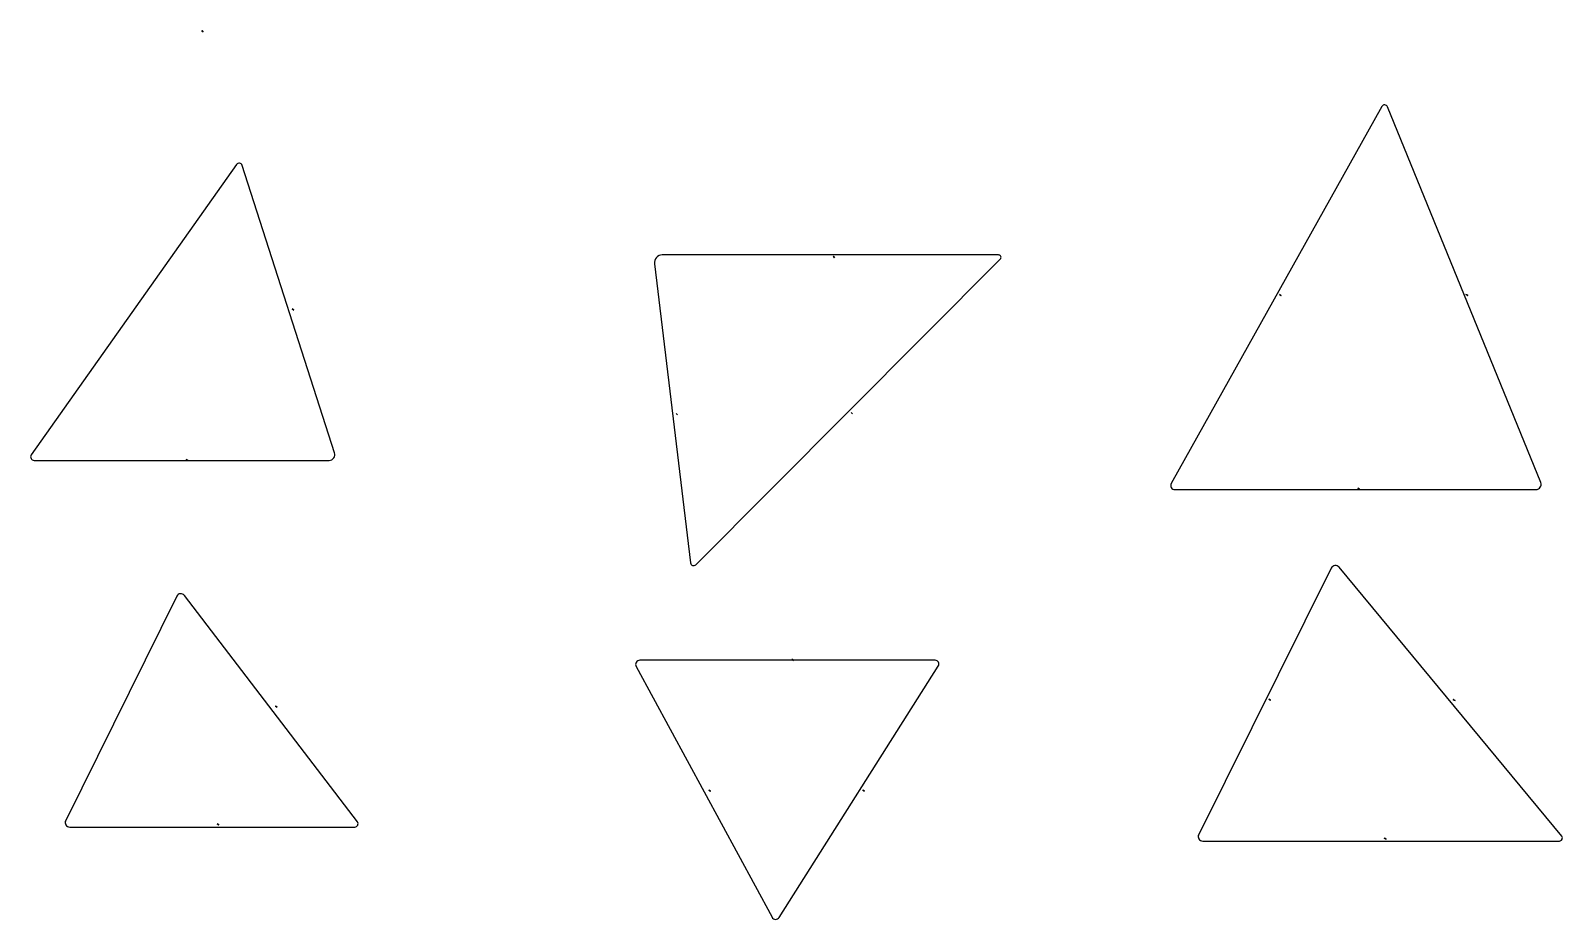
# Model space of a CAD drawing. Header units: metres. Extents: x -1 to 145, y -1 to 19.
# Drawn here: x -0.88 to 7.02, y 9.12 to 13.7 of the extents above; entities that cross this region are included whole.
import ezdxf

# ---------------------------------------------------------------- set-up
doc = ezdxf.new("R2010")
doc.units = ezdxf.units.M
doc.layers.add('LABELS', color=1, linetype='CONTINUOUS')
doc.layers.add('SHAPES', color=3, linetype='CONTINUOUS')

msp = doc.modelspace()

# ---------------------------------------------------------------- linework, layer by layer
at = {"layer": 'LABELS'}
for p, q in [((0.0059, 13.6923), (0.0023, 13.696)), ((0.0023, 13.696), (0.0095, 13.6885)), ((0.0059, 13.6923), (0.0023, 13.696)), ((0.0059, 13.6923), (0.0023, 13.696)), ((0.0023, 13.696), (0.0023, 13.696)), ((0.0023, 13.696), (0.0059, 13.6923)), ((0.0023, 13.696), (0.0023, 13.696)), ((0.0023, 13.696), (0.0095, 13.6885)), ((0.0023, 13.696), (0.0095, 13.6885)), ((0.0059, 13.6923), (0.0023, 13.696)), ((0.0023, 13.696), (0.0023, 13.696)), ((0.0023, 13.696), (0.0059, 13.6923)), ((0.0023, 13.696), (0.0059, 13.6923)), ((0.0059, 13.6923), (0.0023, 13.696)), ((0.0023, 13.696), (0.0095, 13.6885)), ((0.0095, 13.6885), (0.0059, 13.6923)), ((0.0095, 13.6885), (0.0059, 13.6923)), ((0.0059, 13.6923), (0.0095, 13.6885)), ((0.0095, 13.6885), (0.0059, 13.6923)), ((0.0059, 13.6923), (0.0095, 13.6885)), ((0.0095, 13.6885), (0.0059, 13.6923)), ((0.0059, 13.6923), (0.0095, 13.6885)), ((0.0095, 13.6885), (0.0059, 13.6923)), ((0.0059, 13.6923), (0.0095, 13.6885)), ((0.0059, 13.6923), (0.0059, 13.6923)), ((0.0095, 13.6885), (0.0095, 13.6885)), ((0.0095, 13.6885), (0.0095, 13.6885)), ((0.0095, 13.6885), (0.0095, 13.6885)), ((3.2603, 12.5301), (3.2567, 12.5339)), ((3.2567, 12.5339), (3.2639, 12.5263)), ((3.2603, 12.5301), (3.2567, 12.5339)), ((3.2603, 12.5301), (3.2567, 12.5339)), ((3.2567, 12.5339), (3.2567, 12.5339)), ((3.2567, 12.5339), (3.2603, 12.5301)), ((3.2567, 12.5339), (3.2567, 12.5339)), ((3.2567, 12.5339), (3.2639, 12.5263)), ((3.2567, 12.5339), (3.2639, 12.5263)), ((3.2603, 12.5301), (3.2567, 12.5339)), ((3.2567, 12.5339), (3.2567, 12.5339)), ((3.2567, 12.5339), (3.2603, 12.5301)), ((3.2567, 12.5339), (3.2603, 12.5301)), ((3.2603, 12.5301), (3.2567, 12.5339)), ((3.2567, 12.5339), (3.2639, 12.5263)), ((3.2639, 12.5263), (3.2603, 12.5301)), ((3.2639, 12.5263), (3.2603, 12.5301)), ((3.2603, 12.5301), (3.2639, 12.5263)), ((3.2639, 12.5263), (3.2603, 12.5301)), ((3.2603, 12.5301), (3.2639, 12.5263)), ((3.2639, 12.5263), (3.2603, 12.5301)), ((3.2603, 12.5301), (3.2639, 12.5263)), ((3.2639, 12.5263), (3.2603, 12.5301)), ((3.2603, 12.5301), (3.2639, 12.5263)), ((3.2603, 12.5301), (3.2603, 12.5301)), ((3.2639, 12.5263), (3.2639, 12.5263)), ((3.2639, 12.5263), (3.2639, 12.5263)), ((3.2639, 12.5263), (3.2639, 12.5263)), ((5.5615, 12.3335), (5.557, 12.3361)), ((5.557, 12.3361), (5.557, 12.3361)), ((5.557, 12.3361), (5.5615, 12.3335)), ((5.557, 12.3361), (5.566, 12.3308)), ((5.5615, 12.3335), (5.557, 12.3361)), ((5.557, 12.3361), (5.557, 12.3361)), ((5.557, 12.3361), (5.5615, 12.3335)), ((5.5615, 12.3335), (5.557, 12.3361)), ((5.557, 12.3361), (5.557, 12.3361)), ((5.557, 12.3361), (5.5615, 12.3335)), ((5.5615, 12.3335), (5.557, 12.3361)), ((5.5615, 12.3335), (5.557, 12.3361)), ((5.557, 12.3361), (5.557, 12.3361)), ((5.557, 12.3361), (5.5615, 12.3335)), ((5.557, 12.3361), (5.557, 12.3361)), ((5.557, 12.3361), (5.566, 12.3308)), ((5.557, 12.3361), (5.566, 12.3308)), ((5.5615, 12.3335), (5.557, 12.3361)), ((5.557, 12.3361), (5.557, 12.3361)), ((5.557, 12.3361), (5.5615, 12.3335)), ((5.557, 12.3361), (5.5615, 12.3335)), ((5.5615, 12.3335), (5.557, 12.3361)), ((5.557, 12.3361), (5.566, 12.3308)), ((5.566, 12.3308), (5.5615, 12.3335)), ((5.5615, 12.3335), (5.566, 12.3308)), ((5.5615, 12.3335), (5.566, 12.3308)), ((5.566, 12.3308), (5.5615, 12.3335)), ((5.5615, 12.3335), (5.566, 12.3308)), ((5.566, 12.3308), (5.5615, 12.3335)), ((5.5615, 12.3335), (5.566, 12.3308)), ((5.566, 12.3308), (5.5615, 12.3335)), ((5.5615, 12.3335), (5.566, 12.3308)), ((5.566, 12.3308), (5.5615, 12.3335)), ((5.5615, 12.3335), (5.566, 12.3308)), ((5.566, 12.3308), (5.5615, 12.3335)), ((5.5615, 12.3335), (5.566, 12.3308)), ((5.566, 12.3308), (5.5615, 12.3335)), ((5.5615, 12.3335), (5.566, 12.3308)), ((5.5615, 12.3335), (5.5615, 12.3335)), ((5.566, 12.3308), (5.566, 12.3308)), ((5.566, 12.3308), (5.566, 12.3308)), ((5.566, 12.3308), (5.566, 12.3308)), ((5.566, 12.3308), (5.566, 12.3308)), ((5.566, 12.3308), (5.566, 12.3308)), ((6.5228, 12.3346), (6.5183, 12.3373)), ((6.5183, 12.3373), (6.5183, 12.3373)), ((6.5183, 12.3373), (6.5228, 12.3346)), ((6.5183, 12.3373), (6.5273, 12.332)), ((6.5228, 12.3346), (6.5183, 12.3373)), ((6.5183, 12.3373), (6.5183, 12.3373)), ((6.5183, 12.3373), (6.5228, 12.3346)), ((6.5228, 12.3346), (6.5183, 12.3373)), ((6.5183, 12.3373), (6.5183, 12.3373)), ((6.5183, 12.3373), (6.5228, 12.3346)), ((6.5228, 12.3346), (6.5183, 12.3373)), ((6.5228, 12.3346), (6.5183, 12.3373)), ((6.5183, 12.3373), (6.5183, 12.3373)), ((6.5183, 12.3373), (6.5228, 12.3346)), ((6.5183, 12.3373), (6.5183, 12.3373)), ((6.5183, 12.3373), (6.5273, 12.332)), ((6.5183, 12.3373), (6.5273, 12.332)), ((6.5228, 12.3346), (6.5183, 12.3373)), ((6.5183, 12.3373), (6.5183, 12.3373)), ((6.5183, 12.3373), (6.5228, 12.3346)), ((6.5183, 12.3373), (6.5273, 12.332)), ((6.5228, 12.3346), (6.5183, 12.3373)), ((6.5273, 12.332), (6.5228, 12.3346)), ((6.5228, 12.3346), (6.5273, 12.332)), ((6.5228, 12.3346), (6.5273, 12.332)), ((6.5273, 12.332), (6.5228, 12.3346)), ((6.5228, 12.3346), (6.5273, 12.332)), ((6.5273, 12.332), (6.5228, 12.3346)), ((6.5228, 12.3346), (6.5273, 12.332)), ((6.5273, 12.332), (6.5228, 12.3346)), ((6.5228, 12.3346), (6.5273, 12.332)), ((6.5273, 12.332), (6.5228, 12.3346)), ((6.5228, 12.3346), (6.5273, 12.332)), ((6.5273, 12.332), (6.5228, 12.3346)), ((6.5228, 12.3346), (6.5273, 12.332)), ((6.5273, 12.332), (6.5228, 12.3346)), ((6.5228, 12.3346), (6.5273, 12.332)), ((6.5273, 12.332), (6.5228, 12.3346)), ((6.5228, 12.3346), (6.5273, 12.332)), ((6.5273, 12.332), (6.5228, 12.3346)), ((6.5273, 12.332), (6.5273, 12.332)), ((6.5273, 12.332), (6.5273, 12.332)), ((6.5273, 12.332), (6.5273, 12.332)), ((6.5273, 12.332), (6.5273, 12.332)), ((6.5273, 12.332), (6.5273, 12.332)), ((6.5273, 12.332), (6.5273, 12.332)), ((0.4725, 12.2593), (0.4682, 12.2623)), ((0.4682, 12.2623), (0.4682, 12.2623)), ((0.4682, 12.2623), (0.4725, 12.2593)), ((0.4682, 12.2623), (0.4767, 12.2563)), ((0.4725, 12.2593), (0.4682, 12.2623)), ((0.4682, 12.2623), (0.4682, 12.2623)), ((0.4682, 12.2623), (0.4725, 12.2593)), ((0.4725, 12.2593), (0.4682, 12.2623)), ((0.4682, 12.2623), (0.4682, 12.2623)), ((0.4682, 12.2623), (0.4725, 12.2593)), ((0.4725, 12.2593), (0.4682, 12.2623)), ((0.4725, 12.2593), (0.4682, 12.2623)), ((0.4682, 12.2623), (0.4682, 12.2623)), ((0.4682, 12.2623), (0.4725, 12.2593)), ((0.4682, 12.2623), (0.4682, 12.2623)), ((0.4682, 12.2623), (0.4767, 12.2563)), ((0.4682, 12.2623), (0.4767, 12.2563)), ((0.4725, 12.2593), (0.4682, 12.2623)), ((0.4682, 12.2623), (0.4682, 12.2623)), ((0.4682, 12.2623), (0.4725, 12.2593)), ((0.4682, 12.2623), (0.4767, 12.2563)), ((0.4767, 12.2563), (0.4682, 12.2623)), ((0.4682, 12.2623), (0.4767, 12.2563)), ((0.4767, 12.2563), (0.4725, 12.2593)), ((0.4725, 12.2593), (0.4767, 12.2563)), ((0.4725, 12.2593), (0.4767, 12.2563)), ((0.4767, 12.2563), (0.4725, 12.2593)), ((0.4725, 12.2593), (0.4767, 12.2563)), ((0.4767, 12.2563), (0.4725, 12.2593)), ((0.4725, 12.2593), (0.4767, 12.2563)), ((0.4767, 12.2563), (0.4725, 12.2593)), ((0.4725, 12.2593), (0.4767, 12.2563)), ((0.4767, 12.2563), (0.4725, 12.2593)), ((0.4725, 12.2593), (0.4767, 12.2563)), ((0.4767, 12.2563), (0.4725, 12.2593)), ((0.4725, 12.2593), (0.4767, 12.2563)), ((0.4767, 12.2563), (0.4725, 12.2593)), ((0.4725, 12.2593), (0.4767, 12.2563)), ((0.4767, 12.2563), (0.4767, 12.2563)), ((0.4767, 12.2563), (0.4767, 12.2563)), ((0.4767, 12.2563), (0.4767, 12.2563)), ((0.4767, 12.2563), (0.4767, 12.2563)), ((0.4767, 12.2563), (0.4767, 12.2563)), ((0.4767, 12.2563), (0.4767, 12.2563)), ((2.4509, 11.7196), (2.4473, 11.7233)), ((2.4473, 11.7233), (2.4473, 11.7233)), ((2.4473, 11.7233), (2.4509, 11.7196)), ((2.4473, 11.7233), (2.4545, 11.7158)), ((2.4509, 11.7196), (2.4473, 11.7233)), ((2.4473, 11.7233), (2.4473, 11.7233)), ((2.4473, 11.7233), (2.4509, 11.7196)), ((2.4509, 11.7196), (2.4473, 11.7233)), ((2.4473, 11.7233), (2.4473, 11.7233)), ((2.4473, 11.7233), (2.4509, 11.7196)), ((2.4509, 11.7196), (2.4473, 11.7233)), ((2.4509, 11.7196), (2.4473, 11.7233)), ((2.4473, 11.7233), (2.4473, 11.7233)), ((2.4473, 11.7233), (2.4509, 11.7196)), ((2.4473, 11.7233), (2.4473, 11.7233)), ((2.4473, 11.7233), (2.4545, 11.7158)), ((2.4473, 11.7233), (2.4545, 11.7158)), ((2.4509, 11.7196), (2.4473, 11.7233)), ((2.4473, 11.7233), (2.4473, 11.7233)), ((2.4473, 11.7233), (2.4509, 11.7196)), ((2.4473, 11.7233), (2.4545, 11.7158)), ((2.4545, 11.7158), (2.4473, 11.7233)), ((2.4473, 11.7233), (2.4545, 11.7158)), ((2.4545, 11.7158), (2.4509, 11.7196)), ((2.4509, 11.7196), (2.4545, 11.7158)), ((2.4509, 11.7196), (2.4545, 11.7158)), ((2.4545, 11.7158), (2.4509, 11.7196)), ((2.4509, 11.7196), (2.4545, 11.7158)), ((2.4545, 11.7158), (2.4509, 11.7196)), ((2.4509, 11.7196), (2.4545, 11.7158)), ((2.4545, 11.7158), (2.4509, 11.7196)), ((2.4509, 11.7196), (2.4545, 11.7158)), ((2.4545, 11.7158), (2.4509, 11.7196)), ((2.4509, 11.7196), (2.4545, 11.7158)), ((2.4545, 11.7158), (2.4509, 11.7196)), ((2.4509, 11.7196), (2.4545, 11.7158)), ((2.4545, 11.7158), (2.4509, 11.7196)), ((2.4509, 11.7196), (2.4545, 11.7158)), ((2.4545, 11.7158), (2.4545, 11.7158)), ((2.4545, 11.7158), (2.4545, 11.7158)), ((2.4545, 11.7158), (2.4545, 11.7158)), ((2.4545, 11.7158), (2.4545, 11.7158)), ((2.4545, 11.7158), (2.4545, 11.7158)), ((2.4545, 11.7158), (2.4545, 11.7158)), ((3.3521, 11.7256), (3.3485, 11.7294)), ((3.3485, 11.7294), (3.3485, 11.7294)), ((3.3485, 11.7294), (3.3521, 11.7256)), ((3.3485, 11.7294), (3.3557, 11.7219)), ((3.3521, 11.7256), (3.3485, 11.7294)), ((3.3485, 11.7294), (3.3485, 11.7294)), ((3.3485, 11.7294), (3.3521, 11.7256)), ((3.3521, 11.7256), (3.3485, 11.7294)), ((3.3485, 11.7294), (3.3485, 11.7294)), ((3.3485, 11.7294), (3.3521, 11.7256)), ((3.3521, 11.7256), (3.3485, 11.7294)), ((3.3521, 11.7256), (3.3485, 11.7294)), ((3.3485, 11.7294), (3.3485, 11.7294)), ((3.3485, 11.7294), (3.3521, 11.7256)), ((3.3485, 11.7294), (3.3485, 11.7294)), ((3.3485, 11.7294), (3.3557, 11.7219)), ((3.3485, 11.7294), (3.3557, 11.7219)), ((3.3521, 11.7256), (3.3485, 11.7294)), ((3.3485, 11.7294), (3.3485, 11.7294)), ((3.3485, 11.7294), (3.3521, 11.7256)), ((3.3485, 11.7294), (3.3521, 11.7256)), ((3.3521, 11.7256), (3.3485, 11.7294)), ((3.3485, 11.7294), (3.3557, 11.7219)), ((3.3557, 11.7219), (3.3521, 11.7256)), ((3.3521, 11.7256), (3.3557, 11.7219)), ((3.3521, 11.7256), (3.3557, 11.7219)), ((3.3557, 11.7219), (3.3521, 11.7256)), ((3.3521, 11.7256), (3.3557, 11.7219)), ((3.3557, 11.7219), (3.3521, 11.7256)), ((3.3521, 11.7256), (3.3557, 11.7219)), ((3.3557, 11.7219), (3.3521, 11.7256)), ((3.3521, 11.7256), (3.3557, 11.7219)), ((3.3557, 11.7219), (3.3521, 11.7256)), ((3.3521, 11.7256), (3.3557, 11.7219)), ((3.3557, 11.7219), (3.3521, 11.7256)), ((3.3521, 11.7256), (3.3557, 11.7219)), ((3.3557, 11.7219), (3.3521, 11.7256)), ((3.3521, 11.7256), (3.3557, 11.7219)), ((3.3521, 11.7256), (3.3521, 11.7256)), ((3.3557, 11.7219), (3.3557, 11.7219)), ((3.3557, 11.7219), (3.3557, 11.7219)), ((3.3557, 11.7219), (3.3557, 11.7219)), ((3.3557, 11.7219), (3.3557, 11.7219)), ((3.3557, 11.7219), (3.3557, 11.7219)), ((-0.075, 11.4845), (-0.0792, 11.4875)), ((-0.0792, 11.4875), (-0.0707, 11.4815)), ((-0.075, 11.4845), (-0.0792, 11.4875)), ((-0.075, 11.4845), (-0.0792, 11.4875)), ((-0.0792, 11.4875), (-0.0792, 11.4875)), ((-0.0792, 11.4875), (-0.075, 11.4845)), ((-0.075, 11.4845), (-0.0792, 11.4875)), ((-0.0792, 11.4875), (-0.0792, 11.4875)), ((-0.0792, 11.4875), (-0.075, 11.4845)), ((-0.075, 11.4845), (-0.0792, 11.4875)), ((-0.0792, 11.4875), (-0.0707, 11.4815)), ((-0.075, 11.4845), (-0.0792, 11.4875)), ((-0.0792, 11.4875), (-0.0792, 11.4875)), ((-0.0792, 11.4875), (-0.075, 11.4845)), ((-0.0792, 11.4875), (-0.075, 11.4845)), ((-0.075, 11.4845), (-0.0792, 11.4875)), ((-0.0792, 11.4875), (-0.0707, 11.4815)), ((-0.0707, 11.4815), (-0.075, 11.4845)), ((-0.0707, 11.4815), (-0.075, 11.4845)), ((-0.075, 11.4845), (-0.0707, 11.4815)), ((-0.0707, 11.4815), (-0.075, 11.4845)), ((-0.075, 11.4845), (-0.0707, 11.4815)), ((-0.0707, 11.4815), (-0.075, 11.4845)), ((-0.075, 11.4845), (-0.0707, 11.4815)), ((-0.0707, 11.4815), (-0.075, 11.4845)), ((-0.075, 11.4845), (-0.0707, 11.4815)), ((-0.0707, 11.4815), (-0.075, 11.4845)), ((-0.075, 11.4845), (-0.0707, 11.4815)), ((-0.075, 11.4845), (-0.075, 11.4845)), ((-0.0707, 11.4815), (-0.0707, 11.4815)), ((-0.0707, 11.4815), (-0.0707, 11.4815)), ((-0.0707, 11.4815), (-0.0707, 11.4815)), ((5.9658, 11.3356), (5.9613, 11.3383)), ((5.9613, 11.3383), (5.9703, 11.333)), ((5.9658, 11.3356), (5.9613, 11.3383)), ((5.9658, 11.3356), (5.9613, 11.3383)), ((5.9613, 11.3383), (5.9613, 11.3383)), ((5.9613, 11.3383), (5.9658, 11.3356)), ((5.9658, 11.3356), (5.9613, 11.3383)), ((5.9613, 11.3383), (5.9613, 11.3383)), ((5.9613, 11.3383), (5.9658, 11.3356)), ((5.9658, 11.3356), (5.9613, 11.3383)), ((5.9613, 11.3383), (5.9703, 11.333)), ((5.9658, 11.3356), (5.9613, 11.3383)), ((5.9613, 11.3383), (5.9613, 11.3383)), ((5.9613, 11.3383), (5.9658, 11.3356)), ((5.9613, 11.3383), (5.9703, 11.333)), ((5.9703, 11.333), (5.9613, 11.3383)), ((5.9613, 11.3383), (5.9703, 11.333)), ((5.9703, 11.333), (5.9658, 11.3356)), ((5.9703, 11.333), (5.9658, 11.3356)), ((5.9658, 11.3356), (5.9703, 11.333)), ((5.9703, 11.333), (5.9658, 11.3356)), ((5.9658, 11.3356), (5.9703, 11.333)), ((5.9703, 11.333), (5.9658, 11.3356)), ((5.9658, 11.3356), (5.9703, 11.333)), ((5.9703, 11.333), (5.9658, 11.3356)), ((5.9658, 11.3356), (5.9703, 11.333)), ((5.9703, 11.333), (5.9658, 11.3356)), ((5.9658, 11.3356), (5.9703, 11.333)), ((5.9703, 11.333), (5.9703, 11.333)), ((5.9703, 11.333), (5.9703, 11.333)), ((5.9703, 11.333), (5.9703, 11.333)), ((5.9703, 11.333), (5.9703, 11.333)), ((3.0478, 10.4542), (3.0436, 10.4572)), ((3.0436, 10.4572), (3.0521, 10.4512)), ((3.0478, 10.4542), (3.0436, 10.4572)), ((3.0478, 10.4542), (3.0436, 10.4572)), ((3.0436, 10.4572), (3.0436, 10.4572)), ((3.0436, 10.4572), (3.0478, 10.4542)), ((3.0478, 10.4542), (3.0436, 10.4572)), ((3.0436, 10.4572), (3.0436, 10.4572)), ((3.0436, 10.4572), (3.0478, 10.4542)), ((3.0478, 10.4542), (3.0436, 10.4572)), ((3.0436, 10.4572), (3.0521, 10.4512)), ((3.0478, 10.4542), (3.0436, 10.4572)), ((3.0436, 10.4572), (3.0436, 10.4572)), ((3.0436, 10.4572), (3.0478, 10.4542)), ((3.0436, 10.4572), (3.0478, 10.4542)), ((3.0478, 10.4542), (3.0436, 10.4572)), ((3.0436, 10.4572), (3.0521, 10.4512)), ((3.0521, 10.4512), (3.0478, 10.4542)), ((3.0521, 10.4512), (3.0478, 10.4542)), ((3.0478, 10.4542), (3.0521, 10.4512)), ((3.0521, 10.4512), (3.0478, 10.4542)), ((3.0478, 10.4542), (3.0521, 10.4512)), ((3.0521, 10.4512), (3.0478, 10.4542)), ((3.0478, 10.4542), (3.0521, 10.4512)), ((3.0521, 10.4512), (3.0478, 10.4542)), ((3.0478, 10.4542), (3.0521, 10.4512)), ((3.0521, 10.4512), (3.0478, 10.4542)), ((3.0478, 10.4542), (3.0521, 10.4512)), ((3.0478, 10.4542), (3.0478, 10.4542)), ((3.0521, 10.4512), (3.0521, 10.4512)), ((3.0521, 10.4512), (3.0521, 10.4512)), ((3.0521, 10.4512), (3.0521, 10.4512)), ((0.3861, 10.2131), (0.3814, 10.2154)), ((0.3814, 10.2154), (0.3814, 10.2154)), ((0.3814, 10.2154), (0.3861, 10.2131)), ((0.3814, 10.2154), (0.3908, 10.2108)), ((0.3861, 10.2131), (0.3814, 10.2154)), ((0.3814, 10.2154), (0.3814, 10.2154)), ((0.3814, 10.2154), (0.3861, 10.2131)), ((0.3908, 10.2108), (0.3814, 10.2154)), ((0.3814, 10.2154), (0.3814, 10.2154)), ((0.3814, 10.2154), (0.3908, 10.2108)), ((0.3861, 10.2131), (0.3814, 10.2154)), ((0.3861, 10.2131), (0.3814, 10.2154)), ((0.3814, 10.2154), (0.3814, 10.2154)), ((0.3814, 10.2154), (0.3861, 10.2131)), ((0.3861, 10.2131), (0.3814, 10.2154)), ((0.3814, 10.2154), (0.3814, 10.2154)), ((0.3814, 10.2154), (0.3861, 10.2131)), ((0.3861, 10.2131), (0.3814, 10.2154)), ((0.3814, 10.2154), (0.3908, 10.2108)), ((0.3861, 10.2131), (0.3814, 10.2154)), ((0.3814, 10.2154), (0.3814, 10.2154)), ((0.3814, 10.2154), (0.3861, 10.2131)), ((0.3814, 10.2154), (0.3861, 10.2131)), ((0.3861, 10.2131), (0.3814, 10.2154)), ((0.3814, 10.2154), (0.3908, 10.2108)), ((0.3908, 10.2108), (0.3861, 10.2131)), ((0.3861, 10.2131), (0.3908, 10.2108)), ((0.3861, 10.2131), (0.3908, 10.2108)), ((0.3908, 10.2108), (0.3861, 10.2131)), ((0.3861, 10.2131), (0.3908, 10.2108)), ((0.3908, 10.2108), (0.3861, 10.2131)), ((0.3861, 10.2131), (0.3908, 10.2108)), ((0.3908, 10.2108), (0.3861, 10.2131)), ((0.3861, 10.2131), (0.3908, 10.2108)), ((0.3908, 10.2108), (0.3861, 10.2131)), ((0.3861, 10.2131), (0.3908, 10.2108)), ((0.3908, 10.2108), (0.3861, 10.2131)), ((0.3861, 10.2131), (0.3908, 10.2108)), ((0.3908, 10.2108), (0.3861, 10.2131)), ((0.3861, 10.2131), (0.3908, 10.2108)), ((0.3861, 10.2131), (0.3861, 10.2131)), ((0.3908, 10.2108), (0.3908, 10.2108)), ((0.3908, 10.2108), (0.3908, 10.2108)), ((0.3908, 10.2108), (0.3908, 10.2108)), ((0.3908, 10.2108), (0.3908, 10.2108)), ((0.3908, 10.2108), (0.3908, 10.2108)), ((5.506, 10.2488), (5.5015, 10.2514)), ((5.5015, 10.2514), (5.5015, 10.2514)), ((5.5015, 10.2514), (5.506, 10.2488)), ((5.5015, 10.2514), (5.5105, 10.2463)), ((5.506, 10.2488), (5.5015, 10.2514)), ((5.5015, 10.2514), (5.5015, 10.2514)), ((5.5015, 10.2514), (5.506, 10.2488)), ((5.5105, 10.2463), (5.5015, 10.2514)), ((5.5015, 10.2514), (5.5015, 10.2514)), ((5.5015, 10.2514), (5.5105, 10.2463)), ((5.506, 10.2488), (5.5015, 10.2514)), ((5.506, 10.2488), (5.5015, 10.2514)), ((5.5015, 10.2514), (5.5015, 10.2514)), ((5.5015, 10.2514), (5.506, 10.2488)), ((5.506, 10.2488), (5.5015, 10.2514)), ((5.5015, 10.2514), (5.5015, 10.2514)), ((5.5015, 10.2514), (5.506, 10.2488)), ((5.506, 10.2488), (5.5015, 10.2514)), ((5.5015, 10.2514), (5.5105, 10.2463)), ((5.506, 10.2488), (5.5015, 10.2514)), ((5.5015, 10.2514), (5.5015, 10.2514)), ((5.5015, 10.2514), (5.506, 10.2488)), ((5.5015, 10.2514), (5.5105, 10.2463)), ((5.5105, 10.2463), (5.5015, 10.2514)), ((5.5015, 10.2514), (5.5105, 10.2463)), ((5.5105, 10.2463), (5.506, 10.2488)), ((5.506, 10.2488), (5.5105, 10.2463)), ((5.506, 10.2488), (5.5105, 10.2463)), ((5.5105, 10.2463), (5.506, 10.2488)), ((5.506, 10.2488), (5.5105, 10.2463)), ((5.5105, 10.2463), (5.506, 10.2488)), ((5.506, 10.2488), (5.5105, 10.2463)), ((5.5105, 10.2463), (5.506, 10.2488)), ((5.506, 10.2488), (5.5105, 10.2463)), ((5.5105, 10.2463), (5.506, 10.2488)), ((5.506, 10.2488), (5.5105, 10.2463)), ((5.5105, 10.2463), (5.506, 10.2488)), ((5.506, 10.2488), (5.5105, 10.2463)), ((5.5105, 10.2463), (5.506, 10.2488)), ((5.506, 10.2488), (5.5105, 10.2463)), ((5.5105, 10.2463), (5.5105, 10.2463)), ((5.5105, 10.2463), (5.5105, 10.2463)), ((5.5105, 10.2463), (5.5105, 10.2463)), ((5.5105, 10.2463), (5.5105, 10.2463)), ((5.5105, 10.2463), (5.5105, 10.2463)), ((5.5105, 10.2463), (5.5105, 10.2463)), ((6.4575, 10.2468), (6.453, 10.2494)), ((6.453, 10.2494), (6.453, 10.2494)), ((6.453, 10.2494), (6.4575, 10.2468)), ((6.453, 10.2494), (6.4621, 10.2443)), ((6.4575, 10.2468), (6.453, 10.2494)), ((6.453, 10.2494), (6.453, 10.2494)), ((6.453, 10.2494), (6.4575, 10.2468)), ((6.4621, 10.2443), (6.453, 10.2494)), ((6.453, 10.2494), (6.453, 10.2494)), ((6.453, 10.2494), (6.4621, 10.2443)), ((6.4575, 10.2468), (6.453, 10.2494)), ((6.4575, 10.2468), (6.453, 10.2494)), ((6.453, 10.2494), (6.453, 10.2494)), ((6.453, 10.2494), (6.4575, 10.2468)), ((6.4575, 10.2468), (6.453, 10.2494)), ((6.453, 10.2494), (6.453, 10.2494)), ((6.453, 10.2494), (6.4575, 10.2468)), ((6.4575, 10.2468), (6.453, 10.2494)), ((6.453, 10.2494), (6.4621, 10.2443)), ((6.4575, 10.2468), (6.453, 10.2494)), ((6.453, 10.2494), (6.453, 10.2494)), ((6.453, 10.2494), (6.4575, 10.2468)), ((6.4621, 10.2443), (6.453, 10.2494)), ((6.453, 10.2494), (6.4621, 10.2443)), ((6.4621, 10.2443), (6.4575, 10.2468)), ((6.4575, 10.2468), (6.4621, 10.2443)), ((6.4575, 10.2468), (6.4621, 10.2443)), ((6.4621, 10.2443), (6.4575, 10.2468)), ((6.4575, 10.2468), (6.4621, 10.2443)), ((6.4621, 10.2443), (6.4575, 10.2468)), ((6.4575, 10.2468), (6.4621, 10.2443)), ((6.4621, 10.2443), (6.4575, 10.2468)), ((6.4575, 10.2468), (6.4621, 10.2443)), ((6.4621, 10.2443), (6.4575, 10.2468)), ((6.4575, 10.2468), (6.4621, 10.2443)), ((6.4621, 10.2443), (6.4575, 10.2468)), ((6.4575, 10.2468), (6.4621, 10.2443)), ((6.4621, 10.2443), (6.4575, 10.2468)), ((6.4575, 10.2468), (6.4621, 10.2443)), ((6.4621, 10.2443), (6.4621, 10.2443)), ((6.4621, 10.2443), (6.4621, 10.2443)), ((6.4621, 10.2443), (6.4621, 10.2443)), ((6.4621, 10.2443), (6.4621, 10.2443)), ((6.4621, 10.2443), (6.4621, 10.2443)), ((6.4621, 10.2443), (6.4621, 10.2443)), ((2.6202, 9.7799), (2.6159, 9.7829)), ((2.6159, 9.7829), (2.6159, 9.7829)), ((2.6159, 9.7829), (2.6202, 9.7799)), ((2.6159, 9.7829), (2.6244, 9.7769)), ((2.6202, 9.7799), (2.6159, 9.7829)), ((2.6159, 9.7829), (2.6159, 9.7829)), ((2.6159, 9.7829), (2.6202, 9.7799)), ((2.6244, 9.7769), (2.6159, 9.7829)), ((2.6159, 9.7829), (2.6159, 9.7829)), ((2.6159, 9.7829), (2.6244, 9.7769)), ((2.6202, 9.7799), (2.6159, 9.7829)), ((2.6202, 9.7799), (2.6159, 9.7829)), ((2.6159, 9.7829), (2.6159, 9.7829)), ((2.6159, 9.7829), (2.6202, 9.7799)), ((2.6202, 9.7799), (2.6159, 9.7829)), ((2.6159, 9.7829), (2.6159, 9.7829)), ((2.6159, 9.7829), (2.6202, 9.7799)), ((2.6202, 9.7799), (2.6159, 9.7829)), ((2.6159, 9.7829), (2.6244, 9.7769)), ((2.6202, 9.7799), (2.6159, 9.7829)), ((2.6159, 9.7829), (2.6159, 9.7829)), ((2.6159, 9.7829), (2.6202, 9.7799)), ((2.6159, 9.7829), (2.6202, 9.7799)), ((2.6202, 9.7799), (2.6159, 9.7829)), ((2.6159, 9.7829), (2.6244, 9.7769)), ((2.6244, 9.7769), (2.6202, 9.7799)), ((2.6202, 9.7799), (2.6244, 9.7769)), ((2.6202, 9.7799), (2.6244, 9.7769)), ((2.6244, 9.7769), (2.6202, 9.7799)), ((2.6202, 9.7799), (2.6244, 9.7769)), ((2.6244, 9.7769), (2.6202, 9.7799)), ((2.6202, 9.7799), (2.6244, 9.7769)), ((2.6244, 9.7769), (2.6202, 9.7799)), ((2.6202, 9.7799), (2.6244, 9.7769)), ((2.6244, 9.7769), (2.6202, 9.7799)), ((2.6202, 9.7799), (2.6244, 9.7769)), ((2.6244, 9.7769), (2.6202, 9.7799)), ((2.6202, 9.7799), (2.6244, 9.7769)), ((2.6244, 9.7769), (2.6202, 9.7799)), ((2.6202, 9.7799), (2.6244, 9.7769)), ((2.6202, 9.7799), (2.6202, 9.7799)), ((2.6244, 9.7769), (2.6244, 9.7769)), ((2.6244, 9.7769), (2.6244, 9.7769)), ((2.6244, 9.7769), (2.6244, 9.7769)), ((2.6244, 9.7769), (2.6244, 9.7769)), ((2.6244, 9.7769), (2.6244, 9.7769)), ((3.4131, 9.7805), (3.4089, 9.7835)), ((3.4089, 9.7835), (3.4089, 9.7835)), ((3.4089, 9.7835), (3.4131, 9.7805)), ((3.4089, 9.7835), (3.4174, 9.7775)), ((3.4131, 9.7805), (3.4089, 9.7835)), ((3.4089, 9.7835), (3.4089, 9.7835)), ((3.4089, 9.7835), (3.4131, 9.7805)), ((3.4174, 9.7775), (3.4089, 9.7835)), ((3.4089, 9.7835), (3.4089, 9.7835)), ((3.4089, 9.7835), (3.4174, 9.7775)), ((3.4131, 9.7805), (3.4089, 9.7835)), ((3.4131, 9.7805), (3.4089, 9.7835)), ((3.4089, 9.7835), (3.4089, 9.7835)), ((3.4089, 9.7835), (3.4131, 9.7805)), ((3.4131, 9.7805), (3.4089, 9.7835)), ((3.4089, 9.7835), (3.4089, 9.7835)), ((3.4089, 9.7835), (3.4131, 9.7805)), ((3.4131, 9.7805), (3.4089, 9.7835)), ((3.4089, 9.7835), (3.4174, 9.7775)), ((3.4131, 9.7805), (3.4089, 9.7835)), ((3.4089, 9.7835), (3.4089, 9.7835)), ((3.4089, 9.7835), (3.4131, 9.7805)), ((3.4089, 9.7835), (3.4174, 9.7775)), ((3.4174, 9.7775), (3.4089, 9.7835)), ((3.4089, 9.7835), (3.4174, 9.7775)), ((3.4174, 9.7775), (3.4131, 9.7805)), ((3.4131, 9.7805), (3.4174, 9.7775)), ((3.4131, 9.7805), (3.4174, 9.7775)), ((3.4174, 9.7775), (3.4131, 9.7805)), ((3.4131, 9.7805), (3.4174, 9.7775)), ((3.4174, 9.7775), (3.4131, 9.7805)), ((3.4131, 9.7805), (3.4174, 9.7775)), ((3.4174, 9.7775), (3.4131, 9.7805)), ((3.4131, 9.7805), (3.4174, 9.7775)), ((3.4174, 9.7775), (3.4131, 9.7805)), ((3.4131, 9.7805), (3.4174, 9.7775)), ((3.4174, 9.7775), (3.4131, 9.7805)), ((3.4131, 9.7805), (3.4174, 9.7775)), ((3.4174, 9.7775), (3.4131, 9.7805)), ((3.4131, 9.7805), (3.4174, 9.7775)), ((3.4174, 9.7775), (3.4174, 9.7775)), ((3.4174, 9.7775), (3.4174, 9.7775)), ((3.4174, 9.7775), (3.4174, 9.7775)), ((3.4174, 9.7775), (3.4174, 9.7775)), ((3.4174, 9.7775), (3.4174, 9.7775)), ((3.4174, 9.7775), (3.4174, 9.7775)), ((0.0856, 9.6064), (0.0809, 9.6087)), ((0.0809, 9.6087), (0.0903, 9.6041)), ((0.0856, 9.6064), (0.0809, 9.6087)), ((0.0856, 9.6064), (0.0809, 9.6087)), ((0.0809, 9.6087), (0.0809, 9.6087)), ((0.0809, 9.6087), (0.0856, 9.6064)), ((0.0903, 9.6041), (0.0809, 9.6087)), ((0.0809, 9.6087), (0.0809, 9.6087)), ((0.0809, 9.6087), (0.0903, 9.6041)), ((0.0856, 9.6064), (0.0809, 9.6087)), ((0.0809, 9.6087), (0.0903, 9.6041)), ((0.0856, 9.6064), (0.0809, 9.6087)), ((0.0809, 9.6087), (0.0809, 9.6087)), ((0.0809, 9.6087), (0.0856, 9.6064)), ((0.0809, 9.6087), (0.0856, 9.6064)), ((0.0856, 9.6064), (0.0809, 9.6087)), ((0.0809, 9.6087), (0.0903, 9.6041)), ((0.0903, 9.6041), (0.0856, 9.6064)), ((0.0903, 9.6041), (0.0856, 9.6064)), ((0.0856, 9.6064), (0.0903, 9.6041)), ((0.0903, 9.6041), (0.0856, 9.6064)), ((0.0856, 9.6064), (0.0903, 9.6041)), ((0.0903, 9.6041), (0.0856, 9.6064)), ((0.0856, 9.6064), (0.0903, 9.6041)), ((0.0903, 9.6041), (0.0856, 9.6064)), ((0.0856, 9.6064), (0.0903, 9.6041)), ((0.0856, 9.6064), (0.0856, 9.6064)), ((0.0903, 9.6041), (0.0903, 9.6041)), ((0.0903, 9.6041), (0.0903, 9.6041)), ((0.0903, 9.6041), (0.0903, 9.6041)), ((6.1019, 9.533), (6.0973, 9.5356)), ((6.0973, 9.5356), (6.1064, 9.5305)), ((6.1019, 9.533), (6.0973, 9.5356)), ((6.1019, 9.533), (6.0973, 9.5356)), ((6.0973, 9.5356), (6.0973, 9.5356)), ((6.0973, 9.5356), (6.1019, 9.533)), ((6.1064, 9.5305), (6.0973, 9.5356)), ((6.0973, 9.5356), (6.0973, 9.5356)), ((6.0973, 9.5356), (6.1064, 9.5305)), ((6.1019, 9.533), (6.0973, 9.5356)), ((6.0973, 9.5356), (6.1064, 9.5305)), ((6.1019, 9.533), (6.0973, 9.5356)), ((6.0973, 9.5356), (6.0973, 9.5356)), ((6.0973, 9.5356), (6.1019, 9.533)), ((6.0973, 9.5356), (6.1064, 9.5305)), ((6.1064, 9.5305), (6.0973, 9.5356)), ((6.0973, 9.5356), (6.1064, 9.5305)), ((6.1064, 9.5305), (6.1019, 9.533)), ((6.1064, 9.5305), (6.1019, 9.533)), ((6.1019, 9.533), (6.1064, 9.5305)), ((6.1064, 9.5305), (6.1019, 9.533)), ((6.1019, 9.533), (6.1064, 9.5305)), ((6.1064, 9.5305), (6.1019, 9.533)), ((6.1019, 9.533), (6.1064, 9.5305)), ((6.1064, 9.5305), (6.1019, 9.533)), ((6.1019, 9.533), (6.1064, 9.5305)), ((6.1064, 9.5305), (6.1064, 9.5305)), ((6.1064, 9.5305), (6.1064, 9.5305)), ((6.1064, 9.5305), (6.1064, 9.5305)), ((6.1064, 9.5305), (6.1064, 9.5305))]:
    msp.add_line(p, q, dxfattribs=at)
at = {"layer": 'SHAPES'}
for p, q in [((6.0851, 13.3052), (4.9991, 11.3631)), ((6.9034, 11.3676), (6.1138, 13.3034)), ((0.1806, 13.0061), (-0.8769, 11.5101)), ((0.6864, 11.5211), (0.2104, 13.0015)), ((2.3351, 12.4946), (2.521, 10.9537)), ((4.1088, 12.5405), (2.3758, 12.5405)), ((2.5485, 10.9442), (4.1179, 12.5184)), ((-0.8625, 11.4821), (0.658, 11.4821)), ((5.0177, 11.3314), (6.8791, 11.3314)), ((5.8232, 10.9261), (5.1406, 9.5542)), ((7.0117, 9.546), (5.8648, 10.9309)), ((-0.1271, 10.7822), (-0.6996, 9.6262)), ((0.8039, 9.6193), (-0.0877, 10.786)), ((3.7819, 10.4517), (2.2601, 10.4517)), ((2.2409, 10.4195), (2.9414, 9.1283)), ((2.9782, 9.127), (3.7983, 10.4219)), ((-0.6788, 9.5927), (0.7908, 9.5927)), ((5.1613, 9.5207), (6.9998, 9.5207))]:
    msp.add_line(p, q, dxfattribs=at)
for centre, radius, start, end in [((6.099, 13.2974), 0.016, -337.80868, -209.21267), ((0.1943, 12.9964), 0.0168, -342.17329, -215.25703), ((2.3758, 12.4995), 0.0411, -270, -173.11996), ((4.1088, 12.5276), 0.013, -404.91274, -270), ((-0.8625, 11.4998), 0.0177, -215.25703, -90.00001), ((0.658, 11.512), 0.0299, -90, 17.82672), ((5.0177, 11.3527), 0.0213, -209.21268, -90), ((6.8791, 11.3577), 0.0263, -90, 22.19132), ((2.537, 10.9556), 0.0162, -173.11996, -44.91274), ((5.8456, 10.915), 0.025, -320.37327, -206.45505), ((-0.1062, 10.7719), 0.0233, -322.61165, -206.34664), ((2.2601, 10.4299), 0.0218, -270, -151.52205), ((3.7819, 10.4323), 0.0194, -392.34629, -270), ((-0.6788, 9.6159), 0.0232, -206.34664, -90), ((0.7908, 9.6093), 0.0166, -90, 37.38835), ((5.1613, 9.5438), 0.0232, -206.45505, -90), ((6.9998, 9.5361), 0.0154, -90, 39.62673), ((2.9601, 9.1385), 0.0214, -151.52205, -32.34629)]:
    msp.add_arc(centre, radius, start, end, dxfattribs=at)

doc.saveas('drawing.dxf')
